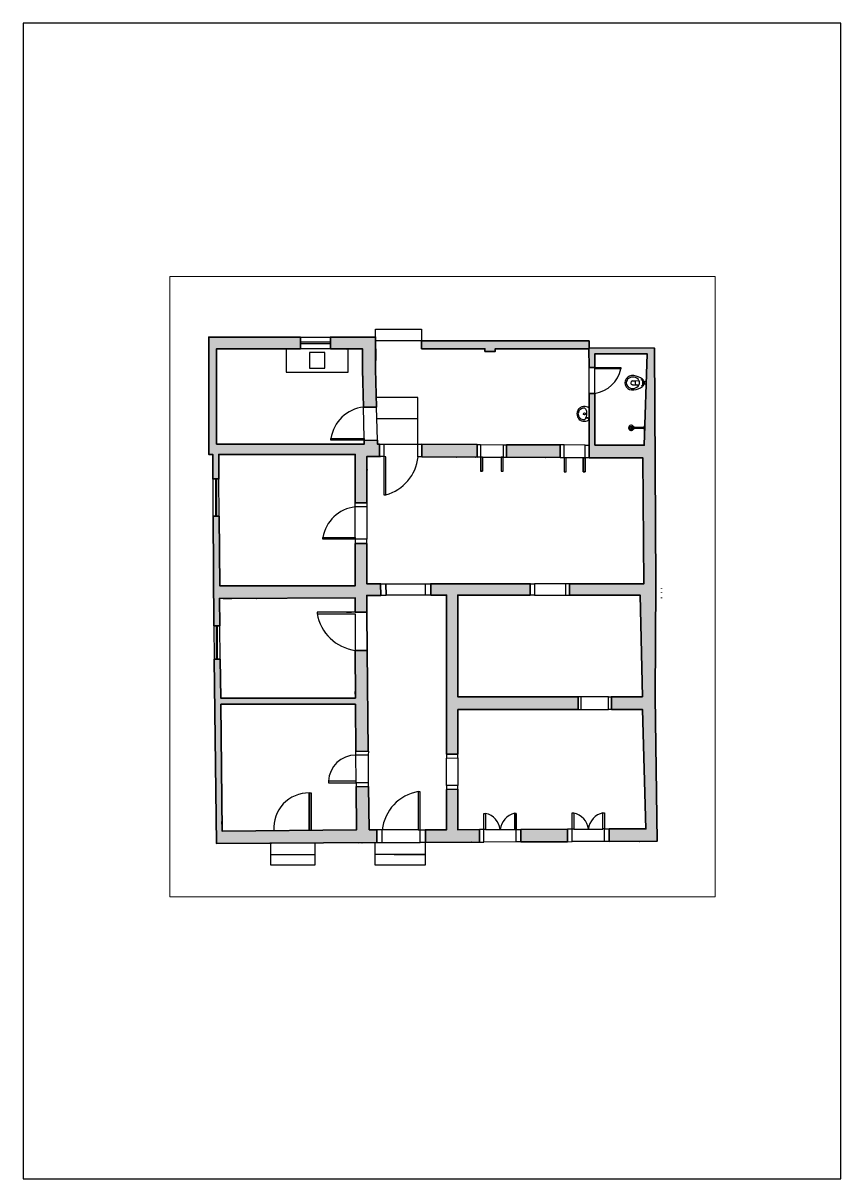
# Paper-space layout 'Layout1' of a CAD drawing. Header units: millimetres. Extents: x 64 to 274, y -15614 to 356.
# Drawn here: x 64.3 to 274.3, y 59.5 to 356.5 of the extents above; entities outside this region: 2.
# The model-space entities are those that its viewports show. They can reach past a viewport. Long polylines and large blocks are cut down to what shows.
import ezdxf

# ---------------------------------------------------------------- set-up
doc = ezdxf.new("R2010")
doc.units = ezdxf.units.MM
for name, color, linetype, lineweight in [('A-ALV-___-___-EXI', 250, 'Continuous', 35), ('A-ESC-___-___-EXI', 250, 'Continuous', 25), ('A-JAN-___-___-EXI', 250, 'Continuous', 25), ('A-MOB-___-___-EXI', 250, 'Continuous', 25), ('A-PIS-___-___-EXI', 250, 'Continuous', 25), ('A-POR-___-___-EXI', 250, 'Continuous', 25)]:
    doc.layers.add(name, color=color, linetype=linetype, lineweight=lineweight)
doc.styles.add('Swis721 LtEx BT', font='swissel.ttf', dxfattribs={"height": 2})
doc.styles.add('Swis721 LtEx BT_1', font='swissel.ttf', dxfattribs={"height": 2.6})

# ---------------------------------------------------------------- blocks, each defined once
blk = doc.blocks.new('SVG - A4-23022922-Não nomeada')
at = {"layer": 'A-PIS-___-___-EXI'}
for p, q in [((64.29, 356.5), (64.29, 59.5)), ((274.29, 356.5), (64.29, 356.5)), ((274.29, 59.5), (274.29, 356.5)), ((64.29, 59.5), (274.29, 59.5))]:
    blk.add_line(p, q, dxfattribs=at)

msp = doc.modelspace()

# ---------------------------------------------------------------- hatches: boundary and pattern name
at = {"layer": 'A-ALV-___-___-EXI'}
h = msp.add_hatch(color=11, dxfattribs=at)
h.paths.add_polyline_path([(4656, -31710), (8778, -31688), (8778, -31357), (8575, -31357), (8565, -30250), (8244, -30251), (8255, -31356), (4801, -31392), (4770, -28133), (8225, -28133), (8235, -29343), (8554, -29341), (8528, -26749), (8222, -26749), (8224, -27972), (4767, -27972), (4755, -26975), (4596, -26975)])
h.paths.add_polyline_path([(10025, -31684), (11409, -31676), (11409, -31355), (10855, -31359), (10855, -30317), (10565, -30319), (10565, -31357), (10025, -31357)])
h.paths.add_polyline_path([(12475, -31672), (13674, -31665), (13674, -31344), (12475, -31350)])
h.paths.add_polyline_path([(14743, -31661), (15971, -31655), (15926, -27938), (15941, -25020), (15909, -18984), (14225, -18975), (14225, -18797), (9921, -18797), (9923, -18996), (11550, -18996), (11550, -19066), (11818, -19066), (11818, -18996), (14223, -18996), (14225, -19476), (14375, -19476), (14375, -19125), (15721, -19131), (15643, -21477), (14375, -21472), (14375, -20146), (14225, -20146), (14225, -21798), (15609, -21804), (15636, -25037), (13727, -25037), (13727, -25328), (15537, -25328), (15596, -27938), (14798, -27938), (14798, -28267), (15596, -28267), (15685, -31334), (14743, -31338)])
h.paths.add_polyline_path([(10855, -29419), (10855, -28267), (13950, -28267), (13950, -27938), (10855, -27938), (10855, -25328), (12716, -25328), (12716, -25037), (10162, -25037), (10164, -25331), (10565, -25328), (10565, -29419)])
h.paths.add_polyline_path([(4742, -26116), (4733, -25415), (8222, -25402), (8222, -25766), (8520, -25766), (8516, -25337), (8875, -25335), (8871, -25037), (8516, -25037), (8516, -24003), (8220, -24003), (8220, -25088), (4742, -25088), (4728, -23300), (4569, -23300), (4590, -26116)])
h.paths.add_polyline_path([(8220, -22960), (8516, -22960), (8516, -21770), (8840, -21770), (8840, -21447), (8791, -21447), (8792, -21347), (8452, -21352), (8452, -21447), (4662, -21447), (4662, -18996), (6813, -18996), (6813, -18696), (4461, -18696), (4461, -21713), (4561, -21713), (4561, -22343), (4721, -22343), (4717, -21713), (8220, -21713)])
h.paths.add_polyline_path([(13486, -21794), (13486, -21468), (12108, -21462), (12108, -21787)])
h.paths.add_polyline_path([(11349, -21783), (11349, -21458), (9931, -21451), (9931, -21777), (10461, -21779)])
h.paths.add_polyline_path([(8769, -20496), (8744, -19520), (8744, -18696), (7582, -18696), (7582, -18996), (8406, -18996), (8406, -19520), (8431, -20494)])

# ---------------------------------------------------------------- linework, layer by layer
for p, q in [((4667, -19000), (4667, -18996)), ((7580, -18730), (7582, -18729)), ((7580, -18829), (7582, -18828)), ((7580, -18928), (7582, -18927)), ((7611, -18998), (7614, -18996)), ((7711, -18998), (7714, -18996)), ((7810, -18998), (7813, -18996)), ((7912, -18998), (7914, -18996)), ((8011, -18998), (8013, -18996)), ((8110, -18998), (8112, -18996)), ((8210, -18998), (8212, -18996)), ((8404, -19004), (8406, -19002)), ((8746, -19000), (8746, -19296)), ((9921, -18985), (9923, -18983)), ((9923, -18996), (9921, -18996)), ((8404, -19203), (8406, -19201)), ((8404, -19302), (8406, -19300)), ((14223, -19272), (14224, -19271)), ((14470, -19127), (14472, -19125)), ((14569, -19127), (14571, -19126)), ((14669, -19129), (14672, -19126)), ((14768, -19129), (14770, -19127)), ((14867, -19129), (14869, -19127)), ((14967, -19129), (14968, -19128)), ((15165, -19131), (15168, -19129)), ((15265, -19131), (15267, -19129)), ((15364, -19131), (15366, -19130)), ((15622, -19131), (15372, -19131)), ((15463, -19131), (15464, -19130)), ((15562, -19134), (15565, -19131)), ((15662, -19134), (15665, -19131)), ((8404, -19404), (8406, -19401)), ((8404, -19504), (8406, -19501)), ((8406, -19600), (8408, -19598)), ((14223, -19374), (14225, -19372)), ((14223, -19474), (14225, -19471)), ((14320, -19478), (14322, -19476)), ((8408, -19698), (8411, -19695)), ((8410, -19795), (8413, -19792)), ((8414, -19892), (8416, -19891)), ((15697, -19795), (15699, -19794)), ((8419, -20086), (8421, -20084)), ((8421, -20184), (8423, -20182)), ((14223, -20170), (14225, -20168)), ((8423, -20283), (8426, -20280)), ((8427, -20380), (8428, -20379)), ((8429, -20478), (8431, -20476)), ((14223, -20272), (14225, -20270)), ((14223, -20372), (14225, -20369)), ((14223, -20471), (14225, -20468)), ((15677, -20416), (15678, -20414)), ((8509, -20496), (8511, -20495)), ((8708, -20498), (8710, -20496)), ((14223, -20570), (14225, -20568)), ((14223, -20671), (14225, -20669)), ((14223, -20771), (14225, -20769)), ((15666, -20724), (15668, -20722)), ((14223, -20870), (14225, -20868)), ((14223, -20969), (14225, -20967)), ((14223, -21071), (14225, -21068)), ((15655, -21035), (15658, -21033)), ((15660, -20931), (15661, -20930)), ((8555, -21351), (8561, -21346)), ((8656, -21349), (8660, -21346)), ((8756, -21348), (8759, -21346)), ((14223, -21170), (14225, -21168)), ((14223, -21270), (14225, -21267)), ((15645, -21346), (15647, -21343)), ((15649, -21242), (15651, -21240)), ((14223, -21569), (14225, -21567)), ((14223, -21669), (14225, -21667)), ((10022, -21779), (10024, -21777)), ((10121, -21779), (10123, -21778)), ((10320, -21781), (10323, -21778)), ((10419, -21781), (10421, -21779)), ((10519, -21781), (10521, -21779)), ((10717, -21783), (10720, -21780)), ((10817, -21783), (10820, -21781)), ((10916, -21783), (10918, -21781)), ((11015, -21783), (11017, -21782)), ((11214, -21785), (11216, -21783)), ((11313, -21785), (11315, -21783)), ((12207, -21789), (12208, -21788)), ((12505, -21791), (12507, -21789)), ((12604, -21791), (12606, -21790)), ((12704, -21791), (12705, -21790)), ((12902, -21794), (12905, -21791)), ((13002, -21794), (13004, -21792)), ((13101, -21794), (13103, -21792)), ((13200, -21794), (13201, -21793)), ((13399, -21796), (13401, -21794)), ((14223, -21768), (14225, -21766)), ((14293, -21800), (14294, -21798)), ((14690, -21802), (14692, -21800)), ((14790, -21802), (14791, -21800)), ((14889, -21802), (14890, -21801)), ((15187, -21804), (15188, -21802)), ((15286, -21804), (15287, -21803)), ((15586, -21806), (15589, -21804)), ((8524, -22100), (8524, -22113)), ((15611, -22178), (15612, -22176)), ((15613, -22474), (15615, -22473)), ((15615, -22673), (15616, -22671)), ((15617, -22970), (15619, -22969)), ((4590, -26116), (4569, -23300)), ((15622, -23465), (15623, -23464)), ((15624, -23762), (15626, -23761)), ((15626, -23960), (15627, -23958)), ((15628, -24258), (15630, -24256)), ((15630, -24456), (15631, -24454)), ((4742, -24988), (4742, -24847)), ((10162, -25232), (10163, -25230)), ((13724, -25064), (13727, -25062)), ((13724, -25164), (13727, -25161)), ((15926, -27938), (15941, -25020)), ((16085, -25164), (16085, -25160)), ((4833, -25415), (5049, -25415)), ((5089, -25415), (5090, -25414)), ((5188, -25415), (5190, -25413)), ((5589, -25413), (5591, -25412)), ((5689, -25413), (5691, -25411)), ((5790, -25413), (5792, -25411)), ((6291, -25411), (6292, -25409)), ((6391, -25411), (6392, -25409)), ((6690, -25409), (6691, -25408)), ((6792, -25409), (6793, -25408)), ((6891, -25409), (6893, -25407)), ((6992, -25409), (6995, -25407)), ((7392, -25407), (7393, -25405)), ((7493, -25407), (7495, -25405)), ((7592, -25407), (7594, -25405)), ((7893, -25405), (7894, -25404)), ((8093, -25405), (8095, -25403)), ((8192, -25405), (8195, -25403)), ((8220, -25477), (8222, -25474)), ((8759, -25337), (8760, -25336)), ((8860, -25337), (8862, -25335)), ((10261, -25333), (10264, -25330)), ((10362, -25331), (10364, -25329)), ((10564, -25331), (10565, -25329)), ((13724, -25263), (13727, -25260)), ((16085, -25251), (16085, -25259)), ((16085, -25407), (16085, -25388)), ((8220, -25576), (8222, -25573)), ((15543, -25641), (15544, -25640)), ((4742, -26116), (4590, -26116)), ((15550, -25933), (15551, -25932)), ((15554, -26130), (15555, -26128)), ((15558, -26324), (15560, -26322)), ((15560, -26421), (15562, -26420)), ((15562, -26518), (15564, -26516)), ((15565, -26617), (15566, -26616)), ((15567, -26715), (15568, -26713)), ((15569, -26812), (15571, -26810)), ((8534, -27284), (8535, -27283)), ((8222, -27496), (8224, -27495)), ((8222, -27595), (8224, -27594)), ((4767, -27873), (4767, -27801)), ((8222, -27697), (8224, -27695)), ((8222, -27896), (8224, -27894)), ((8538, -27680), (8539, -27678)), ((8123, -28134), (7939, -28134)), ((8225, -28232), (8225, -28382)), ((8225, -28293), (8226, -28292)), ((8226, -28489), (8228, -28488)), ((8544, -28373), (8546, -28371)), ((10919, -28270), (10921, -28267)), ((11018, -28270), (11020, -28267)), ((11117, -28270), (11119, -28267)), ((11218, -28270), (11221, -28267)), ((11317, -28270), (11320, -28267)), ((11417, -28270), (11420, -28267)), ((11516, -28270), (11519, -28267)), ((11618, -28270), (11620, -28267)), ((11717, -28270), (11719, -28267)), ((11817, -28270), (11819, -28267)), ((11916, -28270), (11918, -28267)), ((12015, -28270), (12017, -28267)), ((12116, -28270), (12119, -28267)), ((12215, -28270), (12218, -28267)), ((12315, -28270), (12318, -28267)), ((12414, -28270), (12417, -28267)), ((12516, -28270), (12518, -28267)), ((12615, -28270), (12617, -28267)), ((12715, -28270), (12717, -28267)), ((12814, -28270), (12816, -28267)), ((12915, -28270), (12918, -28267)), ((13014, -28270), (13017, -28267)), ((13113, -28270), (13116, -28267)), ((13213, -28270), (13216, -28267)), ((13315, -28270), (13317, -28267)), ((13414, -28270), (13416, -28267)), ((13513, -28270), (13515, -28267)), ((13613, -28270), (13615, -28267)), ((13713, -28270), (13716, -28267)), ((13813, -28270), (13816, -28267)), ((13912, -28270), (13915, -28267)), ((14810, -28270), (14813, -28267)), ((14912, -28270), (14914, -28267)), ((15011, -28270), (15013, -28267)), ((15111, -28270), (15113, -28267)), ((15210, -28270), (15212, -28267)), ((15311, -28270), (15314, -28267)), ((15410, -28270), (15413, -28267)), ((15509, -28270), (15512, -28267)), ((8548, -28768), (8550, -28767)), ((8550, -28966), (8551, -28965)), ((15615, -28963), (15616, -28962)), ((8552, -29163), (8554, -29161)), ((10664, -29421), (10666, -29419)), ((15649, -30127), (15650, -30126)), ((8245, -30541), (8247, -30540)), ((4801, -31293), (4799, -31149)), ((8249, -30938), (8251, -30937)), ((8254, -31334), (8255, -31332)), ((14741, -31435), (14743, -31433)), ((8258, -31691), (8258, -31693)), ((8287, -31699), (8296, -31691)), ((8389, -31697), (8395, -31690)), ((8490, -31695), (8496, -31690)), ((8592, -31693), (8595, -31689)), ((8693, -31693), (8697, -31689)), ((10300, -31684), (10301, -31683)), ((10701, -31682), (10702, -31680)), ((10800, -31682), (10802, -31680)), ((11000, -31680), (11002, -31678)), ((11102, -31680), (11104, -31678)), ((11202, -31680), (11205, -31677)), ((12505, -31674), (12507, -31672)), ((12706, -31672), (12707, -31671)), ((12807, -31672), (12809, -31670)), ((12907, -31672), (12909, -31670)), ((13209, -31669), (13211, -31668)), ((13308, -31669), (13310, -31667)), ((13410, -31669), (13412, -31667)), ((13610, -31667), (13611, -31666)), ((14741, -31534), (14743, -31532)), ((14741, -31633), (14743, -31631)), ((15013, -31661), (15015, -31660)), ((15115, -31661), (15117, -31659)), ((15516, -31659), (15518, -31657)), ((15816, -31657), (15818, -31655)), ((15915, -31657), (15918, -31655))]:
    msp.add_line(p, q, dxfattribs=at)
for points in [[(8516, -22960), (8516, -21770), (8840, -21770), (8840, -21447), (8791, -21447), (8792, -21347), (8452, -21352), (8452, -21447), (4662, -21447), (4662, -18996), (6813, -18996), (6813, -18696), (4461, -18696), (4461, -21713), (4561, -21713), (4561, -22343), (4721, -22343), (4717, -21713), (5831, -21713), (8220, -21713), (8220, -22960)], [(9931, -21777), (11349, -21783), (11349, -21458), (9931, -21451)], [(13486, -21468), (12108, -21462), (12108, -21787), (13486, -21794)], [(10855, -28267), (13950, -28267), (13950, -27938), (10855, -27938), (10855, -25328), (12716, -25328), (12716, -25037), (10162, -25037), (10164, -25331), (10565, -25328), (10565, -29419), (10855, -29419)], [(8575, -31357), (8565, -30250), (8244, -30251), (8255, -31356), (4801, -31392), (4770, -28133), (8225, -28133), (8235, -29343), (8554, -29341), (8528, -26749), (8222, -26749), (8224, -27972), (4767, -27972), (4755, -26975), (4596, -26975), (4656, -31710), (8778, -31688), (8778, -31357)], [(11409, -31355), (10855, -31359), (10855, -30317), (10565, -30319), (10565, -31357), (10025, -31357), (10025, -31684), (11409, -31676)], [(13674, -31344), (12475, -31350), (12475, -31672), (13674, -31665)]]:
    msp.add_lwpolyline(points, close=True, dxfattribs=at)
for points in [[(8744, -19520), (8744, -18696), (7582, -18696), (7582, -18996), (8406, -18996), (8406, -19520), (8431, -20494), (8769, -20496), (8744, -19520)], [(8307, -18996), (8305, -18998), (7992, -19004)], [(15941, -25020), (15909, -18984), (14225, -18975), (14225, -18797), (9921, -18797), (9923, -18996), (11550, -18996), (11550, -19066), (11818, -19066), (11818, -18996), (14223, -18996), (14225, -19476), (14375, -19476), (14375, -19125), (15721, -19131), (15643, -21477), (14375, -21472), (14375, -20146), (14225, -20146), (14225, -21472), (14225, -21798), (15609, -21804), (15636, -25037), (13727, -25037), (13727, -25328), (15537, -25328), (15596, -27938), (14798, -27938), (14798, -28267), (15596, -28267), (15685, -31334), (14743, -31338), (14743, -31661), (15971, -31655), (15926, -27938)], [(8461, -21346), (8452, -21352), (8452, -21346)], [(8520, -25766), (8516, -25337), (8875, -25335), (8871, -25037), (8516, -25037), (8516, -24003), (8220, -24003), (8220, -25088), (4742, -25088), (4728, -23300), (4569, -23300)], [(4742, -26116), (4733, -25415), (8222, -25402), (8222, -25766), (8520, -25766), (8528, -26749)], [(8222, -27873), (8222, -27801), (8224, -27799)], [(4656, -31710), (6042, -31703), (6070, -31702)]]:
    msp.add_lwpolyline(points, dxfattribs=at)
for points in [[(14225, -20521), (14225, -20520), (14225, -20519), (14224, -20518)], [(14213, -20832), (14214, -20831), (14214, -20830), (14214, -20829)]]:
    msp.add_open_spline(points, degree=3, dxfattribs=at)
at = {"layer": 'A-ESC-___-___-EXI'}
for p, q in [((9921, -18797), (8744, -18797)), ((8792, -21347), (8769, -20496)), ((8953, -21447), (9832, -21451)), ((6042, -31993), (7191, -31993)), ((9143, -32257), (10008, -32257))]:
    msp.add_line(p, q, dxfattribs=at)
for points in [[(8744, -18696), (8744, -18497), (9921, -18497), (9921, -18797)], [(8778, -20792), (9832, -20792), (9832, -20253), (8763, -20253)], [(9931, -21777), (9832, -21777), (9832, -21451), (9832, -20792)], [(6042, -31703), (6042, -32255), (7191, -32257), (7191, -31697)], [(8727, -31697), (8727, -32257), (10025, -32257), (10025, -31697)], [(9223, -31993), (10025, -31993), (8727, -31993)]]:
    msp.add_lwpolyline(points, dxfattribs=at)
at = {"layer": 'A-JAN-___-___-EXI'}
for p, q in [((7582, -18996), (6813, -18996)), ((12019, -21462), (12108, -21462)), ((14126, -21472), (14225, -21472)), ((11440, -21785), (11440, -22145)), ((11489, -21785), (11440, -21785)), ((11440, -21785), (11440, -22145)), ((11489, -21785), (11440, -21785)), ((11489, -21785), (11968, -21787)), ((11968, -21787), (11968, -22146)), ((12019, -21787), (11968, -21787)), ((11968, -21787), (11968, -22146)), ((11968, -21787), (12019, -21787)), ((12019, -22146), (12019, -21787)), ((12019, -22146), (12019, -21787)), ((13585, -21798), (13585, -22157)), ((13636, -22157), (13636, -21798)), ((11968, -22146), (12019, -22146)), ((11968, -22146), (12019, -22146)), ((13585, -22157), (13636, -22157)), ((4569, -23300), (4569, -22300)), ((4728, -23300), (4721, -22343)), ((4728, -23300), (4725, -22945)), ((4590, -26116), (4592, -26474)), ((4590, -26116), (4599, -26975)), ((4657, -26647), (4657, -26116)), ((4657, -26116), (4657, -26456)), ((4687, -26672), (4687, -26116)), ((4755, -26975), (4742, -26116)), ((4748, -26490), (4742, -26116)), ((4657, -26975), (4657, -26647)), ((4687, -26975), (4687, -26672)), ((4657, -26735), (4657, -26975)), ((11527, -31355), (11527, -30941)), ((11527, -30941), (11567, -30941)), ((11567, -30941), (11567, -31355)), ((14582, -31338), (14582, -30923)), ((14582, -30923), (14622, -30923)), ((14622, -30923), (14622, -31338)), ((11527, -31355), (11409, -31355)), ((11527, -31674), (11527, -31355)), ((11567, -31355), (11527, -31355)), ((11567, -31355), (12317, -31350)), ((13834, -31342), (14582, -31342)), ((14622, -31338), (14582, -31338)), ((11409, -31674), (11527, -31674)), ((12355, -31672), (11527, -31674)), ((14622, -31659), (13794, -31663))]:
    msp.add_line(p, q, dxfattribs=at)
for points in [[(6813, -18696), (7186, -18696), (7582, -18696)], [(6813, -18817), (7197, -18817), (7582, -18817)], [(6813, -18863), (7172, -18863), (7582, -18863)], [(11349, -21458), (11440, -21460), (11440, -21785), (11349, -21783)], [(11440, -21460), (12019, -21462), (12019, -21787), (12108, -21787)], [(13486, -21794), (13585, -21794), (13585, -21468), (13486, -21468)], [(14225, -21798), (14126, -21798), (14126, -21472), (13585, -21468)], [(14075, -21798), (14075, -22157), (14126, -22157), (14126, -21798), (14075, -21798), (13636, -21798), (13585, -21794)], [(4638, -22962), (4638, -23300), (4638, -22858), (4638, -22343), (4638, -22685)], [(4668, -23300), (4668, -22799), (4668, -22343)], [(12475, -31672), (12355, -31669), (12355, -31350), (12317, -31350), (12355, -31350), (12355, -30937), (12317, -30937), (12317, -31350), (12317, -30937), (12355, -30937), (12355, -31350), (12475, -31350)], [(13674, -31665), (13794, -31663), (13794, -31342), (13794, -30927), (13834, -30927), (13834, -31342), (13794, -31342), (13674, -31344)], [(14743, -31661), (14622, -31659), (14622, -31338), (14743, -31338)]]:
    msp.add_lwpolyline(points, dxfattribs=at)
for points in [[(11440, -22145), (11489, -22145), (11489, -21785), (11489, -22145)], [(13585, -21798), (13585, -22157), (13636, -22157), (13636, -21798)], [(14075, -21798), (14126, -21798), (14126, -22157), (14075, -22157)], [(11567, -30941), (11567, -31355), (11527, -31355), (11527, -30941)], [(13834, -30927), (13834, -31342), (13794, -31342), (13794, -30927)], [(14622, -30923), (14622, -31338), (14582, -31338), (14582, -30923)]]:
    msp.add_lwpolyline(points, close=True, dxfattribs=at)
msp.add_open_spline([(12317, -30935), (12118, -30982), (11968, -31148), (11943, -31351), (11921, -31147), (11770, -30980), (11569, -30939)], degree=3, knots=[0, 0, 0, 0, 1, 1, 1, 2, 2, 2, 2], dxfattribs=at)
for points in [[(14208, -31340), (14186, -31136), (14035, -30970), (13834, -30929)], [(14582, -30922), (14383, -30969), (14233, -31135), (14208, -31338)]]:
    msp.add_open_spline(points, degree=3, dxfattribs=at)
at = {"layer": 'A-MOB-___-___-EXI'}
for p, q in [((15343, -19825), (15421, -19825)), ((15598, -19782), (15598, -19959)), ((15622, -19802), (15598, -19785)), ((15598, -19822), (15626, -19822)), ((15598, -19841), (15630, -19841)), ((15598, -19902), (15632, -19902)), ((15598, -19921), (15626, -19921)), ((14134, -20539), (14145, -20555)), ((14225, -20524), (14213, -20830)), ((14134, -20792), (14124, -20809)), ((15651, -21083), (15651, -20978))]:
    msp.add_line(p, q, dxfattribs=at)
for points in [[(6449, -18996), (6449, -19596), (8036, -19596), (8036, -18996)], [(15343, -19921), (15423, -19921), (15421, -19873), (15421, -19825), (15485, -19816)], [(15626, -19810), (15630, -19844), (15630, -19901), (15626, -19934)], [(15693, -19845), (15645, -19844), (15645, -19901), (15693, -19896), (15695, -19894)], [(15423, -19921), (15485, -19928), (15486, -19930)], [(15347, -21056), (15385, -21056), (15385, -21006), (15347, -21006)], [(15385, -21016), (15636, -21016), (15636, -21045), (15385, -21045)], [(15636, -21016), (15655, -20965), (15655, -21097), (15636, -21045)]]:
    msp.add_lwpolyline(points, dxfattribs=at)
msp.add_lwpolyline([(7044, -19093), (7044, -19493), (7442, -19493), (7442, -19093)], close=True, dxfattribs=at)
for points in [[(15179, -19768), (15132, -19830), (15133, -19915), (15179, -19977)], [(15213, -19785), (15169, -19835), (15169, -19910), (15213, -19959)], [(15373, -19684), (15298, -19674), (15225, -19706), (15179, -19766)], [(15239, -19759), (15230, -19767), (15221, -19775), (15213, -19783)], [(15595, -19776), (15530, -19728), (15453, -19698), (15373, -19687)], [(15505, -19931), (15528, -19895), (15528, -19848), (15504, -19811)], [(15601, -19783), (15601, -19780), (15599, -19778), (15597, -19775)], [(15626, -19808), (15626, -19806), (15624, -19802), (15622, -19801)], [(15180, -19977), (15225, -20036), (15300, -20067), (15375, -20057)], [(15214, -19958), (15222, -19967), (15230, -19976), (15240, -19982)], [(15374, -20057), (15454, -20045), (15530, -20014), (15595, -19967)], [(15597, -19966), (15599, -19964), (15601, -19962), (15601, -19958)], [(14082, -20483), (14057, -20486), (14031, -20495), (14009, -20508)], [(14163, -20489), (14137, -20482), (14109, -20480), (14083, -20483)], [(14225, -20520), (14206, -20506), (14185, -20496), (14162, -20489)], [(13937, -20586), (13925, -20610), (13917, -20638), (13916, -20665)], [(13916, -20664), (13916, -20691), (13920, -20719), (13930, -20744)], [(13930, -20746), (13944, -20779), (13968, -20808), (13996, -20829)], [(14007, -20506), (13977, -20525), (13951, -20552), (13935, -20584)], [(13949, -20666), (13947, -20694), (13954, -20722), (13968, -20746)], [(13974, -20586), (13958, -20610), (13949, -20637), (13949, -20665)], [(13970, -20745), (13986, -20772), (14010, -20793), (14039, -20805)], [(14049, -20533), (14020, -20542), (13994, -20562), (13976, -20587)], [(14121, -20526), (14097, -20521), (14072, -20523), (14048, -20531)], [(14133, -20538), (14131, -20533), (14126, -20530), (14120, -20529)], [(14136, -20790), (14146, -20773), (14154, -20756), (14160, -20737)], [(14165, -20609), (14160, -20590), (14153, -20572), (14144, -20553)], [(14161, -20738), (14168, -20718), (14172, -20696), (14172, -20675)], [(14171, -20674), (14173, -20652), (14171, -20630), (14166, -20610)], [(13997, -20827), (14019, -20842), (14043, -20853), (14068, -20858)], [(14039, -20806), (14062, -20816), (14086, -20819), (14110, -20816)], [(14109, -20815), (14116, -20814), (14121, -20812), (14124, -20807)]]:
    msp.add_open_spline(points, degree=3, dxfattribs=at)
for points, knots in [([(15508, -19811), (15480, -19768), (15435, -19738), (15385, -19728), (15385, -19728), (15334, -19719), (15282, -19731), (15240, -19760)], [0, 0, 0, 0, 0.125, 0.125, 0.125, 0.125001, 1, 1, 1, 1]), ([(15343, -19825), (15318, -19825), (15296, -19846), (15296, -19872), (15296, -19898), (15318, -19920), (15344, -19920)], [0, 0, 0, 0, 1, 1, 1, 2, 2, 2, 2]), ([(15573, -19796), (15573, -19800), (15576, -19803), (15580, -19803), (15580, -19803), (15584, -19803), (15588, -19800), (15588, -19796), (15588, -19796), (15588, -19792), (15584, -19788), (15580, -19788), (15580, -19788), (15576, -19788), (15573, -19792), (15573, -19796)], [0, 0, 0, 0, 0.0625, 0.0625, 0.0625, 0.062501, 0.125, 0.125, 0.125, 0.125001, 0.1875, 0.1875, 0.1875, 0.187501, 1, 1, 1, 1]), ([(15645, -19842), (15645, -19840), (15644, -19837), (15641, -19836), (15641, -19836), (15639, -19835), (15636, -19835), (15634, -19836), (15634, -19836), (15631, -19837), (15630, -19840), (15630, -19842)], [0, 0, 0, 0, 0.083333, 0.083333, 0.083333, 0.083334, 0.166667, 0.166667, 0.166667, 0.166668, 1, 1, 1, 1]), ([(15632, -19897), (15632, -19901), (15636, -19905), (15640, -19905), (15640, -19905), (15644, -19905), (15647, -19901), (15647, -19897)], [0, 0, 0, 0, 0.125, 0.125, 0.125, 0.125001, 1, 1, 1, 1]), ([(15241, -19984), (15283, -20014), (15335, -20025), (15385, -20015), (15385, -20015), (15436, -20005), (15480, -19976), (15508, -19932)], [0, 0, 0, 0, 0.125, 0.125, 0.125, 0.125001, 1, 1, 1, 1]), ([(15575, -19946), (15575, -19950), (15579, -19953), (15583, -19953), (15583, -19953), (15587, -19953), (15590, -19950), (15590, -19946), (15590, -19946), (15590, -19942), (15587, -19939), (15583, -19939), (15583, -19939), (15579, -19939), (15575, -19942), (15575, -19946)], [0, 0, 0, 0, 0.0625, 0.0625, 0.0625, 0.062501, 0.125, 0.125, 0.125, 0.125001, 0.1875, 0.1875, 0.1875, 0.187501, 1, 1, 1, 1]), ([(15601, -19957), (15608, -19952), (15617, -19947), (15624, -19941), (15627, -19939), (15628, -19936), (15628, -19933)], [0, 0, 0, 0, 1, 1, 1, 2, 2, 2, 2]), ([(14079, -20670), (14079, -20686), (14091, -20699), (14107, -20699), (14107, -20699), (14123, -20700), (14136, -20687), (14136, -20671), (14136, -20671), (14137, -20656), (14124, -20643), (14109, -20642), (14109, -20642), (14093, -20642), (14080, -20654), (14079, -20670)], [0, 0, 0, 0, 0.0625, 0.0625, 0.0625, 0.062501, 0.125, 0.125, 0.125, 0.125001, 0.1875, 0.1875, 0.1875, 0.187501, 1, 1, 1, 1]), ([(14166, -20774), (14166, -20781), (14171, -20788), (14179, -20788), (14179, -20788), (14187, -20788), (14193, -20782), (14194, -20775), (14194, -20775), (14194, -20767), (14188, -20761), (14180, -20761), (14180, -20761), (14172, -20760), (14166, -20766), (14166, -20774)], [0, 0, 0, 0, 0.0625, 0.0625, 0.0625, 0.062501, 0.125, 0.125, 0.125, 0.125001, 0.1875, 0.1875, 0.1875, 0.187501, 1, 1, 1, 1]), ([(14067, -20858), (14094, -20863), (14121, -20863), (14147, -20858), (14171, -20853), (14193, -20844), (14213, -20832)], [0, 0, 0, 0, 1, 1, 1, 2, 2, 2, 2]), ([(15370, -21005), (15358, -20975), (15327, -20959), (15296, -20964), (15296, -20964), (15264, -20970), (15241, -20997), (15241, -21030), (15241, -21030), (15241, -21062), (15264, -21089), (15296, -21095), (15296, -21095), (15327, -21101), (15358, -21084), (15370, -21054)], [0, 0, 0, 0, 0.0625, 0.0625, 0.0625, 0.062501, 0.125, 0.125, 0.125, 0.125001, 0.1875, 0.1875, 0.1875, 0.187501, 1, 1, 1, 1]), ([(15260, -21030), (15260, -21056), (15281, -21078), (15308, -21078), (15308, -21078), (15334, -21078), (15356, -21056), (15356, -21030), (15356, -21030), (15356, -21003), (15334, -20983), (15308, -20983), (15308, -20983), (15281, -20983), (15260, -21003), (15260, -21030)], [0, 0, 0, 0, 0.0625, 0.0625, 0.0625, 0.062501, 0.125, 0.125, 0.125, 0.125001, 0.1875, 0.1875, 0.1875, 0.187501, 1, 1, 1, 1]), ([(15290, -21030), (15290, -21040), (15298, -21048), (15308, -21048), (15308, -21048), (15318, -21048), (15326, -21040), (15326, -21030), (15326, -21030), (15326, -21020), (15318, -21012), (15308, -21012), (15308, -21012), (15298, -21012), (15290, -21020), (15290, -21030)], [0, 0, 0, 0, 0.0625, 0.0625, 0.0625, 0.062501, 0.125, 0.125, 0.125, 0.125001, 0.1875, 0.1875, 0.1875, 0.187501, 1, 1, 1, 1])]:
    msp.add_open_spline(points, degree=3, knots=knots, dxfattribs=at)
at = {"layer": 'A-POR-___-___-EXI'}
for p, q in [((14225, -20146), (14225, -19476)), ((8452, -21305), (8431, -20494)), ((9832, -21451), (9931, -21451)), ((8220, -23849), (8220, -23062)), ((8516, -23062), (8516, -23890)), ((13617, -25037), (12826, -25037)), ((9014, -25335), (8875, -25337)), ((10025, -25333), (9014, -25333)), ((12826, -25328), (13617, -25328)), ((14728, -27938), (14020, -27938)), ((14020, -28267), (14728, -28267)), ((8244, -30110), (8240, -29443)), ((8562, -30150), (8558, -29440)), ((10565, -30224), (10565, -29514)), ((10855, -29512), (10855, -30222)), ((9837, -31357), (8913, -31357)), ((8913, -31686), (9885, -31682))]:
    msp.add_line(p, q, dxfattribs=at)
for points in [[(15043, -19476), (15043, -19516), (14375, -19516), (14375, -19476)], [(7595, -21346), (7595, -21305), (8452, -21305), (8452, -21346)], [(9015, -25337), (9010, -25037)], [(8123, -25766), (8000, -25766)], [(7535, -30110), (7535, -30150), (8244, -30150), (8244, -30110)]]:
    msp.add_lwpolyline(points, close=True, dxfattribs=at)
for points in [[(14375, -20146), (14375, -19715), (14375, -19516)], [(8840, -21447), (8953, -21447), (8953, -21773), (8953, -22751), (9004, -22751), (9004, -21773), (8953, -21770), (8840, -21770), (8871, -21770)], [(8516, -22960), (8516, -23062), (8220, -23062), (8220, -22960)], [(8516, -24003), (8516, -23890), (8220, -23890), (7392, -23890), (7392, -23849), (8220, -23849), (8220, -23890), (8220, -24003)], [(8871, -25037), (9010, -25037), (10022, -25037)], [(10164, -25331), (10025, -25333), (10022, -25037), (10162, -25037)], [(12716, -25037), (12826, -25037), (12826, -25328), (12716, -25328)], [(13727, -25037), (13617, -25037), (13617, -25328), (13727, -25328)], [(8222, -25766), (7244, -25766), (7244, -25806), (8222, -25806), (8222, -26749)], [(13950, -28267), (14020, -28267), (14020, -27938), (13950, -27938)], [(14798, -28267), (14728, -28267), (14728, -27938), (14798, -27938)], [(8558, -29341), (8556, -29440), (8237, -29443), (8235, -29343)], [(10565, -29419), (10565, -29514), (10855, -29512), (10855, -29419)], [(8565, -30250), (8562, -30150), (8244, -30150), (8244, -30251)], [(10855, -30317), (10855, -30222), (10565, -30224), (10565, -30319)], [(7041, -30412), (7041, -31369), (7041, -30412), (7090, -30412), (7090, -31368), (7090, -30412)], [(10025, -31684), (9885, -31682), (9885, -31357), (9885, -30379), (9837, -30379), (9837, -31357), (9885, -31357), (10025, -31357)], [(8778, -31688), (8913, -31686), (8913, -31357), (8778, -31357)]]:
    msp.add_lwpolyline(points, dxfattribs=at)
for points in [[(14375, -20144), (14706, -20091), (14971, -19842), (15045, -19515)], [(8433, -20494), (8003, -20545), (7661, -20877), (7597, -21305)], [(9005, -22749), (9458, -22629), (9788, -22240), (9833, -21775)], [(8221, -23061), (7799, -23106), (7460, -23429), (7393, -23849)], [(7243, -25804), (7327, -26300), (7724, -26682), (8222, -26747)], [(8238, -29440), (7861, -29437), (7551, -29733), (7536, -30109)], [(9837, -30378), (9347, -30464), (8971, -30861), (8914, -31357)]]:
    msp.add_open_spline(points, degree=3, dxfattribs=at)
msp.add_open_spline([(7042, -30410), (6789, -30407), (6548, -30511), (6374, -30695), (6374, -30695), (6202, -30879), (6114, -31127), (6133, -31378)], degree=3, knots=[0, 0, 0, 0, 0.125, 0.125, 0.125, 0.125001, 0.9992714, 0.9992714, 0.9992714, 0.9992714], dxfattribs=at)

psp = doc.layouts.get("Layout1")

# ---------------------------------------------------------------- block references
at = {"layer": 'A-ALV-___-___-EXI'}
psp.add_blockref('SVG - A4-23022922-Não nomeada', (0, 0), dxfattribs=at)

# ---------------------------------------------------------------- texts
at = {"layer": 'A-ALV-___-___-EXI', "attachment_point": 1}
for s, insert, char_height, width, style in [('Planta baixa - Térreo.', (96.48, -15607.22), 2.6, 46.578, 'Swis721 LtEx BT_1'), (' 1 : 100', (96.5, -15611.6), 2, 13.3882, 'Swis721 LtEx BT')]:
    psp.add_mtext(s, dxfattribs=dict(at, insert=insert, char_height=char_height, width=width, style=style))

# ---------------------------------------------------------------- viewports
at = {"layer": 'A-ESC-___-___-EXI'}
psp.add_viewport(center=(171.98, 211.68), size=(140.03, 159.461), view_center_point=(10461.18, -25111.25), view_height=15946.107, dxfattribs=at)

doc.saveas('drawing.dxf')
